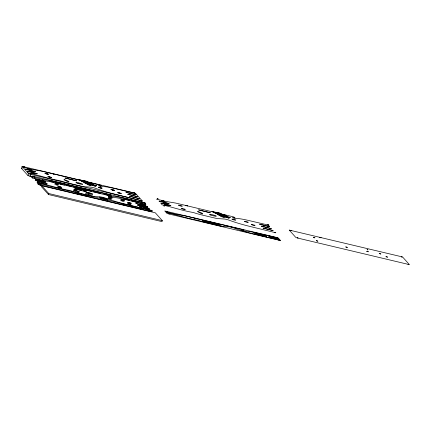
<?xml version="1.0" encoding="UTF-8"?>
<svg xmlns="http://www.w3.org/2000/svg" width="431" height="431" viewBox="0 0 431 431"><rect width="100%" height="100%" fill="white"/><g stroke="black" fill="none" stroke-linecap="round" stroke-linejoin="round"><path stroke-width="0.65" d="M32.277 176.888L28.02 175.616L21.572 168.435L22.089 166.355L134.752 193.061L135.506 193.357L142.257 200.884L117.049 194.726A26.146 3.049 14.6 0 1 95.558 188.325A3.27 0.383 14.6 0 0 90.548 187.129L83.215 186.645L68.621 183.17A12.639 1.476 14.6 0 1 59.785 180.637C48.945 178.86 38.531 175.158 27.789 172.772M28.02 175.616L28.543 173.607L22.094 166.42M30.315 176.419L30.838 174.41L142.257 200.884L141.853 202.376M144.606 203.082L125.572 198.535A18.474 2.155 14.6 0 0 111.753 196.299C102.6 194.408 116.009 196.412 109.501 194.704L64.952 184.069L64.698 185.141L63.939 185.12L51.828 182.006L42.561 180.454L32.54 178.062L31.792 177.227L32.045 176.155L33.763 176.376L144.315 202.753C145.823 202.398 145.705 204.854 144.347 204.084L144.606 203.082L145.468 203.19M32.54 178.062L32.804 177.06L32.05 176.22M34.545 178.542L34.809 177.534M35.999 180.163L35.143 180.05L36.29 180.487L36.554 179.479L45.427 181.505L35.401 179.048L36.554 179.479M37.75 182.566L37.486 183.574L38.24 184.409L40.008 185.077L151.087 211.594C152.445 212.359 152.52 209.945 151.055 210.263L127.01 204.526A26.146 3.049 14.6 0 1 105.514 198.125A3.27 0.383 14.6 0 0 100.504 196.929L93.171 196.444L78.582 192.969A12.639 1.476 14.6 0 1 69.747 190.437C58.902 188.654 48.487 184.958 37.75 182.566L38.645 183.504L40.794 184.209L151.346 210.587L151.087 211.594M37.265 182.006L36.888 181.995L38.036 182.432L38.3 181.424L47.173 183.45L37.147 180.993L38.3 181.424M38.24 184.409L38.499 183.407M40.536 185.211L40.794 184.209M42.561 180.454L42.825 179.447L52.092 181.004L64.952 184.069M41.721 185.696L41.457 186.698L48.487 194.532L162.045 221.631L162.309 220.624L155.279 212.795L41.721 185.696L48.751 193.53L162.309 220.624M36.29 180.487L44.307 182.399L44.571 181.392M38.036 182.432L46.052 184.344L46.316 183.337M48.487 194.532L48.751 193.53M51.828 182.006L52.092 181.004M60.679 184.118L60.943 183.116M79.099 191.73C79.315 194.957 74.283 190.082 73.776 190.61L73.965 189.521L74.827 189.629L79.175 191.811L77.375 191.412L74.04 189.602M75.269 188.88L74.665 188.826L75.813 189.257L76.077 188.255L86.62 190.674L74.924 187.819L76.077 188.255M76.977 192.355L77.241 191.353M75.813 189.257L85.5 191.569L85.764 190.567M136.778 202.252L135.916 202.139L145.947 204.601L125.308 199.542A18.474 2.155 14.6 0 0 111.489 197.306L108.38 196.482L108.72 195.34M109.242 195.706L109.501 194.704M111.489 197.306L111.753 196.299M125.308 199.542L125.572 198.535M136.034 203.157L135.657 203.146L136.805 203.583L137.069 202.575M138.259 205.199L137.403 205.091L138.55 205.522L138.814 204.52L147.693 206.546L137.661 204.084L138.814 204.52M140.996 202.295L141.39 200.792M139.342 207.025L140.296 207.467L140.56 206.465L149.433 208.491L139.407 206.029L140.56 206.465M136.805 203.583L144.821 205.495L145.085 204.488M138.55 205.522L146.567 207.44L146.831 206.433M140.296 207.467L148.312 209.385L148.576 208.378M21.572 168.435L22.126 168.365M100.606 197.425L101.452 198.368L104.119 198.659L100.606 197.425L102.018 198.465L101.404 198.341M90.343 184.662L90.585 185.238L88.915 184.775A3.69 0.431 14.6 0 1 88.743 184.683L89.271 184.587L88.382 184.107A2.742 0.318 14.6 0 0 86.884 183.945A3.416 0.399 14.6 0 0 86.814 184.015L86.82 184.059A5.953 0.695 14.6 0 0 87.315 184.42M92.363 184.366L91.469 184.527L96.075 185.906L96.846 185.713L91.679 184.279A2.554 0.296 14.6 0 1 91.442 184.226L91.183 184.166A2.333 0.275 14.6 0 1 90.774 184.059M225.963 216.249L225.068 216.405L229.675 217.79L230.44 217.59L225.278 216.163A2.554 0.296 14.6 0 1 225.036 216.109L224.783 216.044A2.333 0.275 14.6 0 1 224.373 215.936M222.547 215.123L219.988 214.326A2.333 0.269 14.6 0 0 219.433 214.185L218.35 213.97A2.311 0.269 14.6 0 0 217.994 213.927L217.116 213.771M87.585 182.755L92.514 184.005L92.148 183.865M91.469 184.527L94.384 185.33L95.251 185.136M225.068 216.405L227.977 217.213L228.845 217.019M221.459 214.686L221.846 214.746M108.461 196.342L109.183 196.342M32.174 177.136L31.792 177.227M54.926 184.096C53.977 184.403 58.444 185.626 58.406 185.039M57.883 187.388C56.58 187.776 63.287 189.198 60.717 188.067M127.635 203.378C126.331 203.766 133.044 205.188 130.469 204.052M31.124 171.479L33.036 171.883L29.653 171.021L31.156 171.533M108.763 198.066C106.554 197.964 112.033 199.682 111.877 198.966M121.251 200.286C118.767 200.173 125.496 202.096 124.096 201.056M92.148 183.805C92.546 183.579 87.612 182.318 88.242 182.809C87.11 182.728 89.691 183.407 88.447 183.234M62.35 184.414L61.848 184.371L62.371 184.613M217.563 214.013L217.132 213.975L218.043 214.282A2.333 0.269 14.6 0 0 218.458 214.439L222.45 215.328L222.035 215.161M225.742 215.683C226.086 215.441 221.292 214.223 221.836 214.686M222.035 215.107L222.418 215.144L221.475 214.713M59.171 187.776L58.664 187.727L59.192 187.975M74.31 190.577L73.776 190.61M59.839 188.137L60.281 188.115M110.541 198.804L109.355 198.481M151.4 210.533C151.47 210.188 150.01 210.468 152.202 210.667M221.324 215.403L219.821 215.058A2.99 0.35 14.6 0 1 218.98 214.827L214.94 212.968L225.257 215.064L227.385 216.486A2.667 0.312 14.6 0 1 227.261 216.486L227.099 216.475A2.667 0.312 14.6 0 1 226.981 216.464M144.39 202.834C143.07 202.651 145.893 203.357 144.52 202.872M44.307 182.399L45.169 182.507L44.016 182.076M85.5 191.569L86.362 191.682L85.958 191.461M144.821 205.495L145.683 205.603L145.285 205.388M122.172 200.62L122.603 200.727M46.052 184.344L46.914 184.452L46.516 184.236M146.567 207.44L147.429 207.548L146.276 207.112M129.138 203.809L128.422 203.718L129.16 204.025M129.381 204.078L130.033 204.1M277.122 237.643L276.691 237.605L277.494 237.75M148.312 209.385L149.174 209.493L148.776 209.277M151.012 211.513L151.243 211.459M103.181 198.788L101.641 197.737L102.33 197.834M274.983 232.67L275.851 232.767L250.648 226.609A26.146 3.049 14.6 0 1 229.152 220.203A3.27 0.383 14.6 0 0 224.142 219.007L216.809 218.522L202.22 215.053A12.639 1.476 14.6 0 1 193.384 212.521C182.539 210.737 172.125 207.036 161.388 204.65M22.848 167.26L32.864 169.652L42.136 171.204L99.545 184.904C106.048 186.612 92.643 184.608 101.797 186.504A18.474 2.155 14.6 0 1 115.61 188.74L135.506 193.357M156.442 199.138L166.463 201.53L175.729 203.082L233.139 216.782L235.057 217.51L232.282 217.558L235.391 218.382A18.474 2.155 14.6 0 1 249.21 220.618L269.106 225.273L267.958 224.837M32.804 177.06L42.825 179.447M49.856 181.284L53.783 182.221M55.093 182.528L57.706 183.153M59.015 183.466L60.976 183.935M66.212 185.185L72.101 186.591M73.405 186.903L79.293 188.309M80.602 188.616L91.722 191.272M93.031 191.585L100.881 193.46M104.151 194.241L108.079 195.173M123.778 198.923L129.666 200.329M130.97 200.641L135.549 201.73M64.688 185.077L108.596 195.555M142.068 204.58L144.53 205.167M75.522 188.934L81.982 190.475M83.269 190.782L85.473 191.316M36.619 180.309L43.402 181.925M138.879 205.35L141.346 205.937M142.58 206.233L145.662 206.966M41.446 182.992L43.914 183.579M143.706 208.028L148.022 209.057M78.97 194.128L81.578 194.753M84.842 195.529L88.754 196.466M129.995 206.304L135.846 207.704M137.144 208.011L142.995 209.407M146.244 210.183L150.796 211.271M30.838 174.41L28.543 173.607M62.587 184.678L63.346 184.705M122.625 200.938L121.731 200.647M109.894 198.454L110.525 198.632M40.304 184.84L39.738 184.754L40.315 184.969M109.943 196.751L110.481 196.951L109.555 196.751M277.569 237.702L164.777 210.958L165.536 211.863L175.552 214.255L184.824 215.807L242.233 229.507L244.151 230.229L241.371 230.283L244.485 231.108A18.474 2.155 14.6 0 1 258.298 233.343L278.2 237.993L277.252 237.675M279.848 240.239L255.281 234.362A26.146 3.049 14.6 0 1 233.785 227.956A3.27 0.383 14.6 0 0 228.775 226.765L221.442 226.28L206.848 222.805A12.639 1.476 14.6 0 1 198.018 220.273C187.173 218.49 176.758 214.794 166.021 212.402L166.916 213.34L169.065 214.04L280.479 240.536L278.97 240.126L279.773 240.288M141.282 200.598C142.192 200.943 140.301 200.318 141.206 200.657M30.062 176.063L30.359 176.187L29.761 176.053M56.235 184.678L57.382 184.888L57.054 184.705M88.937 194.295L88.533 194.171M224.023 215.839L223.215 215.581M90.424 183.962L89.621 183.698A2.995 0.35 14.6 0 1 89.54 183.762A2.538 0.296 14.6 0 1 88.716 183.703M225.747 215.742L226.113 215.877L222.579 215.161M217.563 213.954L217.105 213.798M88.436 183.283L88.851 183.444L84.859 182.555A2.333 0.269 14.6 0 1 84.444 182.399L83.512 181.914L84.395 182.049A2.311 0.269 14.6 0 1 84.751 182.092L85.828 182.308M151.125 211.422L151.944 211.669M57.296 184.619L57.759 184.77M164.346 201.342L163.521 201.105L164.771 201.563L161.313 200.566L164.281 201.363M227.977 217.213L229.675 217.79M94.384 185.33L96.075 185.906M87.579 182.749L86.394 182.448A2.333 0.269 14.6 0 0 85.839 182.308M87.304 184.414L88.824 185.066A2.861 0.334 14.6 0 0 89.503 185.282C92.929 185.96 92.924 185.018 95.127 186.424A2.575 0.302 14.6 0 0 95.499 186.445L95.364 186.095A8.986 1.051 14.6 0 0 95.052 185.923L94.594 185.707A4.262 0.496 14.6 0 0 94.303 185.583L93.705 185.362A2.446 0.286 14.6 0 0 93.301 185.228L91.695 184.818A3.017 0.35 14.6 0 0 90.887 184.673L90.532 184.64A2.548 0.296 14.6 0 0 90.343 184.662M163.985 201.773L161.927 201.266L165.348 202.263L164.879 202.004M30.385 169.889L28.311 169.405L31.749 170.38L31.28 170.126M220.413 215.915L220.408 215.899A5.953 0.695 14.6 0 0 220.914 216.297L222.418 216.944A2.861 0.334 14.6 0 0 223.102 217.159C226.55 217.779 226.447 216.928 228.726 218.301A2.575 0.302 14.6 0 0 229.098 218.323L228.963 217.973A8.986 1.051 14.6 0 0 228.645 217.8L228.188 217.585A4.262 0.496 14.6 0 0 227.897 217.466L227.299 217.24A2.446 0.286 14.6 0 0 226.895 217.111L225.294 216.701A3.017 0.35 14.6 0 0 224.486 216.556L224.082 216.524A2.548 0.296 14.6 0 0 223.937 216.545L224.185 217.122L222.509 216.658A3.69 0.431 14.6 0 1 222.337 216.561L222.865 216.47L221.981 215.985A2.742 0.318 14.6 0 0 220.478 215.823A3.416 0.399 14.6 0 0 220.413 215.899L220.419 215.936M221.324 215.403A4.138 0.485 14.6 0 0 222.337 215.592A2.538 0.296 14.6 0 0 223.172 215.656A2.995 0.35 14.6 0 1 223.134 215.645M224.314 215.926A2.554 0.296 14.6 0 1 223.969 215.829M92.137 194.85A3.486 0.404 14.6 0 1 89.082 194.65A3.486 0.404 14.6 0 1 85.898 193.26M78.318 193.972A12.639 1.476 14.6 0 1 77.548 193.788M126.746 205.533A26.146 3.049 14.6 0 1 122.846 204.563M88.738 183.708A4.138 0.485 14.6 0 1 87.725 183.52L86.222 183.18A2.99 0.35 14.6 0 1 85.381 182.949L81.34 181.09L91.658 183.186L93.786 184.608A2.667 0.312 14.6 0 1 93.662 184.608L93.5 184.597A2.667 0.312 14.6 0 1 93.382 184.587M90.72 184.042A2.554 0.296 14.6 0 1 90.37 183.945M163.581 202.969L166.63 203.761L163.268 202.882L164.098 203.033L163.581 202.969M107.039 198.863L106.01 198.831L108.122 200.103L100.568 198.298L99.41 197.005L107.039 198.863M85.225 182.415L87.186 182.922L85.257 182.399M89.341 183.1L91.054 183.547L89.368 183.094M218.824 214.293L220.785 214.805L218.824 214.293M222.94 214.983L224.653 215.43L222.94 214.983M289.282 230.116L295.736 237.368L297.245 237.96L409.45 264.645L402.699 257.118L401.945 256.822L289.33 230.095M109.738 195.679L110.74 195.943L109.781 195.674M242.47 230.483L243.472 230.752L242.47 230.483M105.498 199.327L107.599 199.952L105.541 199.321M104.609 198.335L106.538 198.761L104.609 198.335M31.172 169.685L27.719 168.688L31.172 169.685M34.733 173.822L31.274 172.826L34.733 173.822M168.332 205.7L164.874 204.703L168.332 205.7M23.786 166.802L24.432 166.991L23.786 166.802M25.51 169.232L35.471 171.705L25.51 169.232M27.255 171.177L37.217 173.65L27.255 171.177M30.235 173.989L30.881 174.178L30.235 173.989M44.969 173.284C47.529 175.061 52.146 174.436 44.969 173.284M33.586 176.554L34.561 176.834L33.586 176.554M46.095 173.628L47.652 174.076L46.095 173.628M52.237 173.564L53.794 174.011L52.237 173.564M47.927 176.575C50.486 178.359 55.103 177.728 47.927 176.575M49.053 176.92L50.61 177.373L49.053 176.92M40.035 183.741L41.01 184.021L40.035 183.741M65.033 178.003L76.664 180.88L65.033 178.003M64.074 179.705C72.047 184.56 69.402 180.605 64.074 179.705M54.926 183.078C57.485 184.861 62.107 184.231 54.926 183.078M56.025 183.417L57.646 183.886L56.025 183.417M62.161 183.353L63.783 183.821L62.161 183.353M57.883 186.375C60.442 188.153 65.065 187.528 57.883 186.375M58.982 186.709L60.604 187.178L58.982 186.709M78.587 183.186L80.144 183.633L78.587 183.186M99.965 185.923L100.612 186.111L99.965 185.923M98.44 187.21C100.999 188.988 105.617 188.363 98.44 187.21M99.566 187.555L101.123 188.002L99.566 187.555M88.511 192.975L90.133 193.438L88.511 192.975M110.929 189.424C113.488 191.202 118.105 190.577 110.929 189.424M112.055 189.769L113.612 190.216L112.055 189.769M117.685 192.565C120.244 194.343 124.861 193.718 117.685 192.565M118.811 192.91L120.368 193.357L118.811 192.91M126.024 192.328L135.986 194.801L126.024 192.328M108.396 197.005C110.956 198.788 115.578 198.158 108.396 197.005M109.496 197.344L111.117 197.813L109.496 197.344M127.77 194.273L137.731 196.746L127.77 194.273M134.192 193.023L134.838 193.212L134.235 193.023M129.516 196.218L139.477 198.691L129.516 196.218M120.885 199.224C123.444 201.002 128.066 200.377 120.885 199.224M121.984 199.558L123.605 200.027L121.984 199.558M127.641 202.365C130.2 204.143 134.822 203.518 127.641 202.365M128.74 202.699L130.361 203.168L128.74 202.699M157.38 198.686L158.032 198.874L157.38 198.686M159.109 201.11L169.071 203.588L159.109 201.11M160.849 203.055L170.816 205.533L160.849 203.055M163.828 205.867L164.48 206.056L163.872 205.873M178.569 205.161C181.128 206.939 185.745 206.314 178.569 205.161M185.831 205.442L187.388 205.894L185.831 205.442M166.318 211.357L167.287 211.643L166.318 211.357M181.526 208.459C184.085 210.236 188.703 209.611 181.526 208.459M168.305 213.577L169.275 213.857L168.305 213.577M198.626 209.886L210.258 212.758L198.626 209.886M197.667 211.589C205.684 216.459 202.931 212.472 197.667 211.589M194.893 218.156L196.514 218.625L194.893 218.156M204.709 221.486L206.33 221.954L204.709 221.486M207.866 221.599C210.425 223.377 215.042 222.752 207.866 221.599M208.96 221.933L210.581 222.401L208.96 221.933M210.705 222.919C213.27 224.696 217.887 224.072 210.705 222.919M233.564 217.806L234.211 217.994L233.564 217.806M212.779 222.784C215.338 224.567 219.961 223.937 212.779 222.784M211.804 223.253L213.426 223.721L211.804 223.253M213.878 223.123L215.5 223.592L213.878 223.123M232.04 219.088C234.599 220.866 239.216 220.241 232.04 219.088M216.082 224.158C218.641 225.936 223.263 225.311 216.082 224.158M217.747 223.985C220.306 225.763 224.928 225.138 217.747 223.985M217.181 224.492L218.803 224.96L217.181 224.492M218.846 224.319L220.467 224.788L218.846 224.319M244.522 221.302C247.082 223.086 251.704 222.455 244.522 221.302M251.278 224.443C253.837 226.227 258.46 225.596 251.278 224.443M259.624 224.206L269.585 226.679L259.624 224.206M261.369 226.151L271.331 228.624L261.369 226.151M267.786 224.901L268.438 225.09L267.786 224.901M263.115 228.096L273.076 230.569L263.115 228.096M254.08 232.907L265.711 235.779L254.08 232.907M256.186 233.791L266.148 236.263L256.186 233.791M256.623 234.275L266.584 236.754L256.623 234.275M274.525 232.411L275.177 232.6L274.569 232.411M290.979 230.563L291.625 230.752L291.022 230.569M268.675 236.01L278.636 238.483L268.675 236.01M269.111 236.495L279.072 238.968L269.111 236.495M269.547 236.98L279.509 239.453L269.547 236.98M269.984 237.465L279.945 239.938L269.984 237.465M297.428 237.75L298.074 237.934L297.471 237.75M313.294 237.389L314.851 237.837L313.294 237.389M319.43 237.325L320.987 237.772L319.43 237.325M316.252 240.681L317.809 241.134L316.252 240.681M345.781 246.947L347.338 247.394L345.781 246.947M367.158 249.684L367.81 249.872L367.158 249.684M366.765 251.316L368.322 251.763L366.765 251.316M379.248 253.53L380.805 253.978L379.248 253.53M386.004 256.671L387.561 257.118L386.004 256.671M401.385 256.784L402.031 256.973L401.385 256.784M408.125 264.295L408.771 264.478L408.125 264.295M27.81 169.044L28.737 169.308L27.81 169.044M161.41 200.921L162.331 201.185L161.41 200.921M91.383 184.333L90.952 184.409L91.954 184.743L84.848 183.008L91.383 184.333M224.982 216.217L224.551 216.292L225.553 216.626L218.447 214.886L224.982 216.217M104.259 198.438L104.259 198.438M104.76 198.998L104.819 199.003M79.88 179.765L78.345 179.452L81.147 180.982L82.774 181.311L81.071 180.384L88.651 182.491L86.011 181.052L84.433 180.729L85.974 181.575L79.88 179.765M213.48 211.648L211.944 211.335L214.74 212.866L216.367 213.194L214.665 212.262L222.251 214.374L219.611 212.93L218.027 212.607L219.573 213.453L213.48 211.648M203.475 221.545A3.486 0.404 14.6 0 0 208.846 222.638A3.486 0.404 14.6 0 0 204.159 221.001A3.486 0.404 14.6 0 0 203.475 221.545M210.915 215.112A3.486 0.404 14.6 0 0 216.287 216.206A3.486 0.404 14.6 0 0 211.605 214.568A3.486 0.404 14.6 0 0 210.915 215.112M87.277 193.034A3.486 0.404 14.6 0 0 92.649 194.122A3.486 0.404 14.6 0 0 87.967 192.485A3.486 0.404 14.6 0 0 87.277 193.034M77.321 183.234A3.486 0.404 14.6 0 0 82.693 184.323A3.486 0.404 14.6 0 0 78.006 182.685A3.486 0.404 14.6 0 0 77.321 183.234"/></g></svg>
